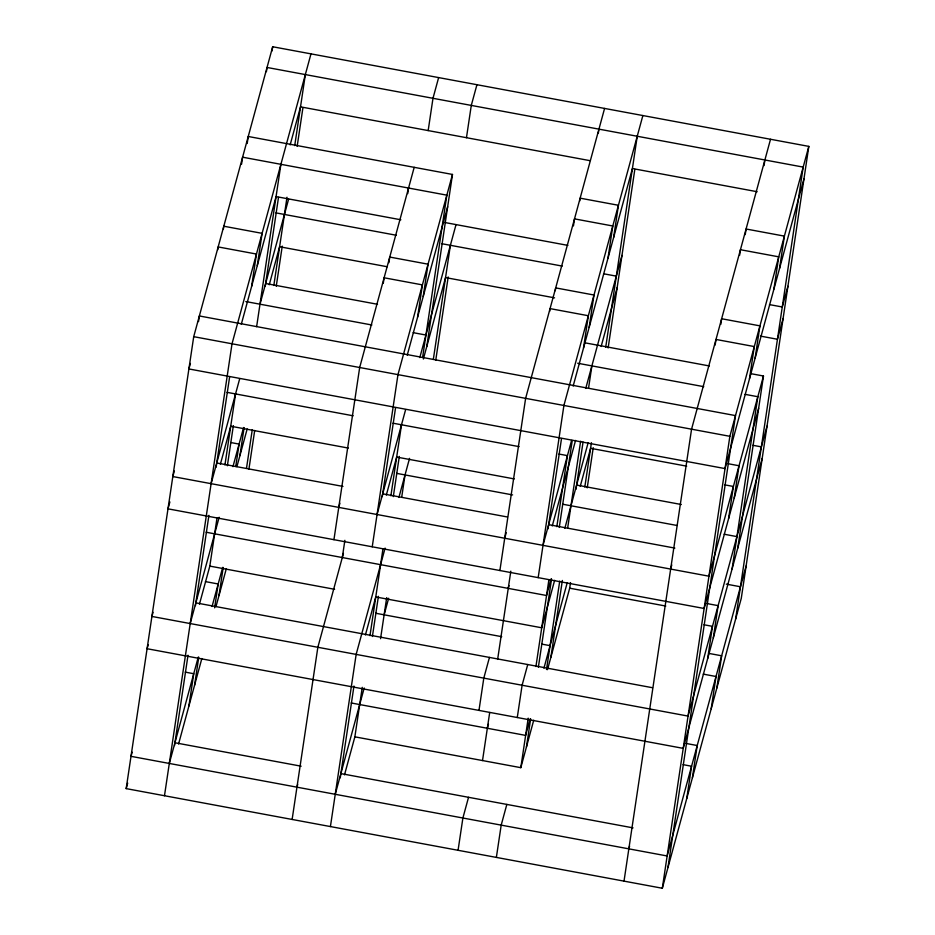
<?xml version="1.0" encoding="UTF-8"?>
<svg xmlns="http://www.w3.org/2000/svg" width="935" height="935" viewBox="0 0 935 935"><rect width="100%" height="100%" fill="white"/><g stroke="black" fill="none" stroke-linecap="round" stroke-linejoin="round"><path stroke-width="1.4" d="M126.178 788.614L193.72 336.67L272.681 46.75L808.822 146.386L741.28 598.33L662.319 888.25L126.178 788.614L127.686 783.086M198.524 321.57L199.365 315.96L735.494 415.596L667.952 867.54M217.75 249.738L218.171 246.933L256.459 254.051L251.632 286.332M223.383 229.028L223.804 226.223L262.104 233.341L257.277 265.622M241.557 164.209L242.609 157.197L446.848 195.158L422.585 357.497M247.202 143.499L248.243 136.487L452.482 174.448L426.757 346.616M266.417 71.668L267.048 67.46L803.177 167.096L735.635 619.04M272.062 50.958L272.681 46.75M164.478 795.732L232.02 343.788L310.981 53.868M174.518 745.546L188.017 655.225M195.427 605.658L208.926 515.337M216.125 467.173L229.624 376.875M188.917 705.995L193.744 673.714L185.235 672.125M199.459 604.139L209.826 566.107L217.002 518.037M224.938 464.952L235.55 393.939M194.562 685.285L198.758 657.212M227.369 465.77L233.364 425.6M214.618 607.832L218.182 583.978L205.419 581.605M235.737 466.542L239.091 444.09L230.583 442.5M256.634 326.654L280.897 164.315M219 595.548L223.196 567.475M239.909 455.661L244.105 427.587M265.213 286.297L278.501 197.402M246.478 468.412L252.275 429.679M273.826 285.479L287.01 197.25M294.724 145.591L305.348 74.578M248.909 469.23L254.694 430.486M276.246 286.297L282.253 246.127M297.155 146.409L302.94 107.665M292.129 819.457L317.853 647.289L343.425 553.403M333.935 539.682L359.671 367.513L414.193 167.33M342.303 557.552L344.875 540.325M383.268 283.387L384.11 277.777L422.41 284.894L417.583 317.175M388.913 262.677L389.755 257.067L428.043 264.184L423.216 296.465M407.718 193.65L408.548 188.04M428.172 130.584L432.987 98.304L438.632 77.593M330.417 826.575L356.153 654.406L385.103 548.097M372.235 546.8L397.971 374.631L452.482 174.448M340.258 777.791L353.968 686.056M382.275 496.614L395.563 407.718M344.501 774.87L354.868 736.838L362.266 687.33M369.979 635.683L382.953 548.88M390.888 495.795L401.501 424.782M372.399 636.501L378.406 596.32M393.308 496.614L399.315 456.432M380.557 638.675L386.704 597.594M401.676 497.385L405.03 474.922M433.337 359.367L450.378 245.297M466.46 137.702L471.287 105.41L476.932 84.711M435.757 360.174L448.192 276.959M458.068 850.289L462.895 818.008L468.54 797.298M478.977 710.401L483.804 678.12L489.449 657.41M499.886 570.514L525.622 398.345L604.583 108.425M482.518 760.552L489.695 712.493M497.63 659.409L510.814 571.168M549.64 311.413L550.06 308.608L588.349 315.726L583.522 348.007M555.273 290.715L555.694 287.898L593.994 295.016L589.167 327.297M573.447 225.896L574.499 218.872L612.787 225.99L607.972 258.27M579.723 200.978L580.132 198.162L618.432 205.279L613.605 237.56M598.307 133.354L598.938 129.135M496.368 857.407L501.195 825.126L506.828 804.416M517.277 717.519L522.104 685.238L527.737 664.528M538.186 577.631L563.91 405.463L642.871 115.543M548.015 528.859L561.514 438.562M354.868 736.838L520.807 767.67L528.205 718.173M535.93 666.526L548.903 579.723M556.828 526.639L567.44 455.614L558.931 454.036M526.452 746.96L530.648 718.898M538.35 667.333L551.545 579.01M559.259 527.445L572.243 440.525M546.508 669.518L559.726 581.091M567.627 528.228L580.623 441.203M588.524 388.341L591.89 365.877M550.89 657.223L562.356 580.471M575.995 489.274L583.054 442.021M547.501 669.659L569.684 588.197L570.525 582.587M584.807 487.053L591.434 442.699M605.716 347.166L637.238 136.253M587.227 487.86L593.234 447.69M608.136 347.972L634.83 169.352M624.019 881.132L691.561 429.188L770.522 139.268M715.158 345.062L716 339.452L754.3 346.569L749.473 378.85M720.803 324.363L721.645 318.742L759.933 325.859L755.118 358.14M739.608 255.325L740.438 249.715L778.738 256.833L773.911 289.114M745.242 234.627L746.083 229.005L784.383 236.123L779.556 268.403M764.047 165.589L764.888 159.978M662.319 888.25L729.861 436.306L808.822 146.386M686.758 798.513L691.573 766.232L683.064 764.655M707.655 658.626L712.482 626.345L703.973 624.767M728.564 518.738L733.391 486.457L724.882 484.879M692.391 777.803L697.218 745.522L685.869 743.418M713.3 637.915L718.127 605.635L706.778 603.531M734.209 498.028L739.036 465.747L727.687 463.643M711.196 708.777L716.023 676.496L703.249 674.123M732.105 568.889L757.829 396.72L745.066 394.348M716.829 688.067L721.656 655.786L708.894 653.413M737.738 548.179L763.474 376.01L750.712 373.638M190.401 363.423L188.905 368.951L725.034 468.587L803.995 178.667M174.319 471.03L172.823 476.558L708.952 576.194L763.474 376.01M169.878 501.931L167.996 508.839L704.125 608.475L758.647 408.291M153.036 612.296L151.914 616.446L688.043 716.081L767.004 426.161M148.221 644.589L147.087 648.726L683.216 748.362L762.177 458.442M241.277 324.363L276.082 196.595L400.858 219.783M290.154 144.89L300.521 106.859L589.81 160.621M132.139 752.184L131.005 756.333L667.134 855.969L746.095 566.049M211.111 483.675L239.687 378.745M260 304.202L288.576 199.272M220.368 464.251L230.735 426.22L348.346 448.075M269.257 284.778L279.612 246.746L387.183 266.732M190.202 623.563L219.164 517.254M232.955 466.623L243.603 427.517M236.894 466.705L247.191 428.896M169.305 763.451L198.255 657.141M212.046 606.511L222.694 567.405M178.562 744.026L201.843 658.521M215.985 606.593L226.293 568.784M339.136 506.01L339.896 503.252M407.228 355.207L447.666 206.728M296.956 787.176L297.704 784.407M377.062 514.519L405.638 409.588M419.803 357.579L456.023 224.599M386.319 495.094L396.674 457.063L514.285 478.919M423.368 359.04L445.551 277.59L554.56 297.844M398.894 497.467L409.542 458.36M365.41 634.982L375.765 596.951L541.716 627.782L554.642 580.308M335.244 794.294L364.194 687.985M384.133 614.809L388.644 598.248M504.713 538.233L506.209 532.716M508.243 588.384L508.991 585.626M573.167 386.05L632.411 168.534L757.186 191.722M487.334 728.271L488.467 724.134M543.001 545.35L571.577 440.432M585.742 388.422L621.962 255.43M552.258 525.938L575.551 440.42M601.147 346.464L617.147 287.711M551.054 578.94L546.543 595.501L206.132 532.237M564.845 528.31L588.127 442.793M580.238 486.352L590.593 448.309L686.687 466.168M530.145 718.828L525.634 735.389L351.174 702.968M543.936 668.198L567.229 582.68M520.807 767.67L533.733 720.195M670.652 569.076L671.786 564.939M628.846 848.851L629.594 846.093M787.913 286.274L782.268 306.984L769.505 304.611M783.086 318.555L777.452 339.265L760.424 336.097M444.674 222.483L567.896 245.391M275.93 212.876L396.311 235.258M441.869 243.719L562.251 266.089M603.566 273.768L616.329 276.141M265.633 283.492L377.506 304.284M584.761 342.794L709.396 365.959M245.811 301.561L371.873 324.994M413.176 332.673L425.939 335.034M577.701 363.248L703.763 386.669M193.72 336.67L729.861 436.306M752.85 445.294L761.37 446.872M227.041 392.349L353.161 415.794M392.992 423.193L519.112 446.638M576.615 485.055L681.323 504.514M396.522 473.344L512.602 494.919M562.473 504.187L677.115 525.493M724.158 534.236L736.92 536.608M216.756 462.965L342.97 486.422M382.695 493.809L507.483 516.997M548.646 524.64L674.86 548.097M726.273 584.118L740.462 586.759M569.684 588.197L665.79 606.055M209.826 566.107L334.601 589.295M375.613 613.231L501.733 636.677M541.564 644.075L550.072 645.653M195.847 602.853L652.525 687.728M174.939 742.741L301.152 766.197M340.889 773.584L633.053 827.872"/></g></svg>
